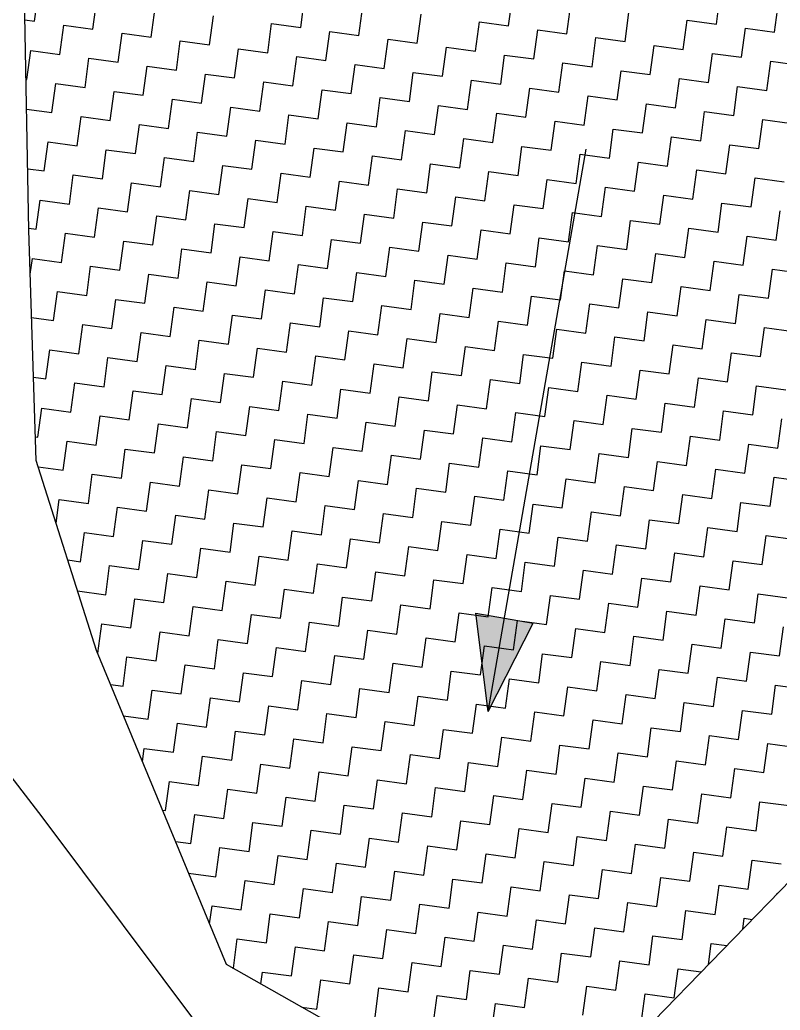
# Model space of a CAD drawing. Header units: metres. Extents: x 291974 to 293244, y 2020596 to 2023640.
# Drawn here: x 292265.2 to 292329.9, y 2021384.1 to 2021468.3 of the extents above; entities that cross this region are included whole.
import ezdxf

# ---------------------------------------------------------------- set-up
doc = ezdxf.new("R2010")
doc.units = ezdxf.units.M
doc.header["$MEASUREMENT"] = 0
doc.layers.add('POLY_HATCH', color=12, linetype='Continuous')
doc.layers.add('POLY_PARCEL', color=6, linetype='Continuous')

msp = doc.modelspace()

# ---------------------------------------------------------------- hatches: boundary and pattern name
h = msp.add_hatch(color=256)
h.paths.add_polyline_path([(292306.413, 2021417.464), (292303.986, 2021417.887), (292305.029, 2021409.53)])
h.paths.add_polyline_path([(292305.029, 2021409.53), (292308.84, 2021417.04), (292306.413, 2021417.464)])

# ---------------------------------------------------------------- linework, layer by layer
for points in [[(292305.029, 2021409.53), (292313.367, 2021457.328)], [(292303.986, 2021417.887), (292308.84, 2021417.04)], [(292305.029, 2021409.53), (292303.986, 2021417.887)], [(292305.029, 2021409.53), (292308.84, 2021417.04)]]:
    msp.add_lwpolyline(points)
at = {"layer": 'POLY_HATCH'}
for p, q in [((292265.955, 2021450.457), (292265.557, 2021471.646)), ((292266.568, 2021430.864), (292265.955, 2021450.457)), ((292271.713, 2021414.725), (292266.568, 2021430.864)), ((292282.757, 2021388.036), (292271.713, 2021414.725)), ((292337.541, 2021402.207), (292309.211, 2021373.09)), ((292309.211, 2021373.09), (292282.757, 2021388.036))]:
    msp.add_line(p, q, dxfattribs=at)
at = {"layer": 'POLY_HATCH', "linetype": 'Continuous'}
for p, q in [((292266.448, 2021468.201), (292266.782, 2021470.678)), ((292271.403, 2021467.533), (292271.737, 2021470.011)), ((292289.08, 2021467.673), (292289.414, 2021470.151)), ((292306.757, 2021467.813), (292307.091, 2021470.291)), ((292324.434, 2021467.953), (292324.768, 2021470.431)), ((292329.389, 2021467.285), (292329.723, 2021469.763)), ((292276.358, 2021466.865), (292276.692, 2021469.343)), ((292294.035, 2021467.005), (292294.369, 2021469.483)), ((292311.712, 2021467.145), (292312.046, 2021469.623)), ((292316.667, 2021466.477), (292317.001, 2021468.955)), ((292265.62, 2021468.312), (292266.448, 2021468.201)), ((292281.313, 2021466.197), (292281.647, 2021468.675)), ((292286.268, 2021465.529), (292286.602, 2021468.007)), ((292286.602, 2021468.007), (292289.08, 2021467.673)), ((292298.99, 2021466.337), (292299.324, 2021468.815)), ((292303.945, 2021465.669), (292304.279, 2021468.147)), ((292304.279, 2021468.147), (292306.757, 2021467.813)), ((292321.622, 2021465.809), (292321.956, 2021468.287)), ((292321.956, 2021468.287), (292324.434, 2021467.953)), ((292268.591, 2021465.389), (292268.925, 2021467.867)), ((292268.925, 2021467.867), (292271.403, 2021467.533)), ((292273.547, 2021464.722), (292273.881, 2021467.199)), ((292273.881, 2021467.199), (292276.358, 2021466.865)), ((292291.223, 2021464.862), (292291.557, 2021467.339)), ((292291.557, 2021467.339), (292294.035, 2021467.005)), ((292308.9, 2021465.002), (292309.234, 2021467.479)), ((292309.234, 2021467.479), (292311.712, 2021467.145)), ((292326.577, 2021465.141), (292326.911, 2021467.619)), ((292326.911, 2021467.619), (292329.389, 2021467.285)), ((292278.502, 2021464.054), (292278.836, 2021466.531)), ((292278.836, 2021466.531), (292281.313, 2021466.197)), ((292296.179, 2021464.194), (292296.513, 2021466.671)), ((292296.513, 2021466.671), (292298.99, 2021466.337)), ((292313.856, 2021464.334), (292314.19, 2021466.811)), ((292314.19, 2021466.811), (292316.667, 2021466.477)), ((292265.78, 2021463.246), (292266.114, 2021465.723)), ((292266.114, 2021465.723), (292268.591, 2021465.389)), ((292283.457, 2021463.386), (292283.791, 2021465.863)), ((292283.791, 2021465.863), (292286.268, 2021465.529)), ((292301.134, 2021463.526), (292301.468, 2021466.003)), ((292301.468, 2021466.003), (292303.945, 2021465.669)), ((292318.811, 2021463.666), (292319.145, 2021466.143)), ((292319.145, 2021466.143), (292321.622, 2021465.809)), ((292323.766, 2021462.998), (292324.1, 2021465.475)), ((292324.1, 2021465.475), (292326.577, 2021465.141)), ((292270.735, 2021462.578), (292271.069, 2021465.055)), ((292271.069, 2021465.055), (292273.547, 2021464.722)), ((292288.412, 2021462.718), (292288.746, 2021465.195)), ((292288.746, 2021465.195), (292291.223, 2021464.862)), ((292306.089, 2021462.858), (292306.423, 2021465.335)), ((292306.423, 2021465.335), (292308.9, 2021465.002)), ((292311.044, 2021462.19), (292311.378, 2021464.668)), ((292311.378, 2021464.668), (292313.856, 2021464.334)), ((292328.721, 2021462.33), (292329.055, 2021464.808)), ((292329.055, 2021464.808), (292331.532, 2021464.474)), ((292275.69, 2021461.91), (292276.024, 2021464.388)), ((292276.024, 2021464.388), (292278.502, 2021464.054)), ((292293.367, 2021462.05), (292293.701, 2021464.528)), ((292293.701, 2021464.528), (292296.179, 2021464.194)), ((292298.322, 2021461.382), (292298.656, 2021463.86)), ((292298.656, 2021463.86), (292301.134, 2021463.526)), ((292315.999, 2021461.522), (292316.333, 2021464)), ((292316.333, 2021464), (292318.811, 2021463.666)), ((292265.715, 2021463.255), (292265.78, 2021463.246)), ((292280.645, 2021461.242), (292280.979, 2021463.72)), ((292280.979, 2021463.72), (292283.457, 2021463.386)), ((292285.6, 2021460.574), (292285.934, 2021463.052)), ((292285.934, 2021463.052), (292288.412, 2021462.718)), ((292303.277, 2021460.714), (292303.611, 2021463.192)), ((292303.611, 2021463.192), (292306.089, 2021462.858)), ((292320.954, 2021460.854), (292321.288, 2021463.332)), ((292321.288, 2021463.332), (292323.766, 2021462.998)), ((292267.924, 2021460.434), (292268.257, 2021462.912)), ((292268.257, 2021462.912), (292270.735, 2021462.578)), ((292272.879, 2021459.766), (292273.213, 2021462.244)), ((292273.213, 2021462.244), (292275.69, 2021461.91)), ((292290.556, 2021459.906), (292290.89, 2021462.384)), ((292290.89, 2021462.384), (292293.367, 2021462.05)), ((292308.233, 2021460.046), (292308.566, 2021462.524)), ((292308.566, 2021462.524), (292311.044, 2021462.19)), ((292325.909, 2021460.186), (292326.243, 2021462.664)), ((292326.243, 2021462.664), (292328.721, 2021462.33)), ((292277.834, 2021459.099), (292278.168, 2021461.576)), ((292278.168, 2021461.576), (292280.645, 2021461.242)), ((292295.511, 2021459.238), (292295.845, 2021461.716)), ((292295.845, 2021461.716), (292298.322, 2021461.382)), ((292313.188, 2021459.378), (292313.522, 2021461.856)), ((292313.522, 2021461.856), (292315.999, 2021461.522)), ((292265.762, 2021460.726), (292267.924, 2021460.434)), ((292282.789, 2021458.431), (292283.123, 2021460.908)), ((292283.123, 2021460.908), (292285.6, 2021460.574)), ((292300.466, 2021458.571), (292300.8, 2021461.048)), ((292300.8, 2021461.048), (292303.277, 2021460.714)), ((292318.143, 2021458.711), (292318.477, 2021461.188)), ((292318.477, 2021461.188), (292320.954, 2021460.854)), ((292323.098, 2021458.043), (292323.432, 2021460.52)), ((292323.432, 2021460.52), (292325.909, 2021460.186)), ((292270.067, 2021457.623), (292270.401, 2021460.1)), ((292270.401, 2021460.1), (292272.879, 2021459.766)), ((292287.744, 2021457.763), (292288.078, 2021460.24)), ((292288.078, 2021460.24), (292290.556, 2021459.906)), ((292292.699, 2021457.095), (292293.033, 2021459.572)), ((292293.033, 2021459.572), (292295.511, 2021459.238)), ((292305.421, 2021457.903), (292305.755, 2021460.38)), ((292305.755, 2021460.38), (292308.233, 2021460.046)), ((292310.376, 2021457.235), (292310.71, 2021459.712)), ((292310.71, 2021459.712), (292313.188, 2021459.378)), ((292328.053, 2021457.375), (292328.387, 2021459.852)), ((292328.387, 2021459.852), (292330.865, 2021459.518)), ((292275.022, 2021456.955), (292275.356, 2021459.432)), ((292275.356, 2021459.432), (292277.834, 2021459.099)), ((292279.977, 2021456.287), (292280.311, 2021458.765)), ((292280.311, 2021458.765), (292282.789, 2021458.431)), ((292297.654, 2021456.427), (292297.988, 2021458.905)), ((292297.988, 2021458.905), (292300.466, 2021458.571)), ((292315.331, 2021456.567), (292315.665, 2021459.045)), ((292315.665, 2021459.045), (292318.143, 2021458.711)), ((292267.256, 2021455.479), (292267.59, 2021457.957)), ((292267.59, 2021457.957), (292270.067, 2021457.623)), ((292284.933, 2021455.619), (292285.267, 2021458.097)), ((292285.267, 2021458.097), (292287.744, 2021457.763)), ((292302.61, 2021455.759), (292302.943, 2021458.237)), ((292302.943, 2021458.237), (292305.421, 2021457.903)), ((292320.286, 2021455.899), (292320.62, 2021458.377)), ((292320.62, 2021458.377), (292323.098, 2021458.043)), ((292272.211, 2021454.811), (292272.545, 2021457.289)), ((292272.545, 2021457.289), (292275.022, 2021456.955)), ((292289.888, 2021454.951), (292290.222, 2021457.429)), ((292290.222, 2021457.429), (292292.699, 2021457.095)), ((292307.565, 2021455.091), (292307.899, 2021457.569)), ((292307.899, 2021457.569), (292310.376, 2021457.235)), ((292325.242, 2021455.231), (292325.576, 2021457.709)), ((292325.576, 2021457.709), (292328.053, 2021457.375)), ((292277.166, 2021454.143), (292277.5, 2021456.621)), ((292277.5, 2021456.621), (292279.977, 2021456.287)), ((292294.843, 2021454.283), (292295.177, 2021456.761)), ((292295.177, 2021456.761), (292297.654, 2021456.427)), ((292312.52, 2021454.423), (292312.854, 2021456.901)), ((292312.854, 2021456.901), (292315.331, 2021456.567)), ((292317.475, 2021453.755), (292317.809, 2021456.233)), ((292317.809, 2021456.233), (292320.286, 2021455.899)), ((292265.857, 2021455.668), (292267.256, 2021455.479)), ((292282.121, 2021453.475), (292282.455, 2021455.953)), ((292282.455, 2021455.953), (292284.933, 2021455.619)), ((292299.798, 2021453.615), (292300.132, 2021456.093)), ((292300.132, 2021456.093), (292302.61, 2021455.759)), ((292304.753, 2021452.948), (292305.087, 2021455.425)), ((292305.087, 2021455.425), (292307.565, 2021455.091)), ((292322.43, 2021453.088), (292322.764, 2021455.565)), ((292322.764, 2021455.565), (292325.242, 2021455.231)), ((292269.399, 2021452.668), (292269.733, 2021455.145)), ((292269.733, 2021455.145), (292272.211, 2021454.811)), ((292287.076, 2021452.808), (292287.41, 2021455.285)), ((292287.41, 2021455.285), (292289.888, 2021454.951)), ((292292.031, 2021452.14), (292292.365, 2021454.617)), ((292292.365, 2021454.617), (292294.843, 2021454.283)), ((292309.708, 2021452.28), (292310.042, 2021454.757)), ((292310.042, 2021454.757), (292312.52, 2021454.423)), ((292327.385, 2021452.42), (292327.719, 2021454.897)), ((292327.719, 2021454.897), (292330.197, 2021454.563)), ((292274.354, 2021452), (292274.688, 2021454.477)), ((292274.688, 2021454.477), (292277.166, 2021454.143)), ((292279.31, 2021451.332), (292279.644, 2021453.809)), ((292279.644, 2021453.809), (292282.121, 2021453.475)), ((292296.987, 2021451.472), (292297.32, 2021453.949)), ((292297.32, 2021453.949), (292299.798, 2021453.615)), ((292314.663, 2021451.612), (292314.997, 2021454.089)), ((292314.997, 2021454.089), (292317.475, 2021453.755)), ((292266.588, 2021450.524), (292266.922, 2021453.002)), ((292266.922, 2021453.002), (292269.399, 2021452.668)), ((292284.265, 2021450.664), (292284.599, 2021453.142)), ((292284.599, 2021453.142), (292287.076, 2021452.808)), ((292301.942, 2021450.804), (292302.276, 2021453.282)), ((292302.276, 2021453.282), (292304.753, 2021452.948)), ((292319.619, 2021450.944), (292319.953, 2021453.422)), ((292319.953, 2021453.422), (292322.43, 2021453.088)), ((292271.543, 2021449.856), (292271.877, 2021452.334)), ((292271.877, 2021452.334), (292274.354, 2021452)), ((292289.22, 2021449.996), (292289.554, 2021452.474)), ((292289.554, 2021452.474), (292292.031, 2021452.14)), ((292306.897, 2021450.136), (292307.231, 2021452.614)), ((292307.231, 2021452.614), (292309.708, 2021452.28)), ((292324.574, 2021450.276), (292324.908, 2021452.754)), ((292324.908, 2021452.754), (292327.385, 2021452.42)), ((292329.529, 2021449.608), (292329.863, 2021452.086)), ((292276.498, 2021449.188), (292276.832, 2021451.666)), ((292276.832, 2021451.666), (292279.31, 2021451.332)), ((292294.175, 2021449.328), (292294.509, 2021451.806)), ((292294.509, 2021451.806), (292296.987, 2021451.472)), ((292311.852, 2021449.468), (292312.186, 2021451.946)), ((292312.186, 2021451.946), (292314.663, 2021451.612)), ((292316.807, 2021448.8), (292317.141, 2021451.278)), ((292317.141, 2021451.278), (292319.619, 2021450.944)), ((292265.952, 2021450.61), (292266.588, 2021450.524)), ((292281.453, 2021448.52), (292281.787, 2021450.998)), ((292281.787, 2021450.998), (292284.265, 2021450.664)), ((292286.408, 2021447.852), (292286.742, 2021450.33)), ((292286.742, 2021450.33), (292289.22, 2021449.996)), ((292299.13, 2021448.66), (292299.464, 2021451.138)), ((292299.464, 2021451.138), (292301.942, 2021450.804)), ((292304.085, 2021447.992), (292304.419, 2021450.47)), ((292304.419, 2021450.47), (292306.897, 2021450.136)), ((292321.762, 2021448.132), (292322.096, 2021450.61)), ((292322.096, 2021450.61), (292324.574, 2021450.276)), ((292268.731, 2021447.712), (292269.065, 2021450.19)), ((292269.065, 2021450.19), (292271.543, 2021449.856)), ((292273.687, 2021447.045), (292274.02, 2021449.522)), ((292274.02, 2021449.522), (292276.498, 2021449.188)), ((292291.363, 2021447.185), (292291.697, 2021449.662)), ((292291.697, 2021449.662), (292294.175, 2021449.328)), ((292309.04, 2021447.325), (292309.374, 2021449.802)), ((292309.374, 2021449.802), (292311.852, 2021449.468)), ((292326.717, 2021447.465), (292327.051, 2021449.942)), ((292327.051, 2021449.942), (292329.529, 2021449.608)), ((292278.642, 2021446.377), (292278.976, 2021448.854)), ((292278.976, 2021448.854), (292281.453, 2021448.52)), ((292296.319, 2021446.517), (292296.653, 2021448.994)), ((292296.653, 2021448.994), (292299.13, 2021448.66)), ((292313.996, 2021446.657), (292314.329, 2021449.134)), ((292314.329, 2021449.134), (292316.807, 2021448.8)), ((292266.072, 2021446.701), (292266.254, 2021448.046)), ((292266.254, 2021448.046), (292268.731, 2021447.712)), ((292283.597, 2021445.709), (292283.931, 2021448.186)), ((292283.931, 2021448.186), (292286.408, 2021447.852)), ((292301.274, 2021445.849), (292301.608, 2021448.326)), ((292301.608, 2021448.326), (292304.085, 2021447.992)), ((292318.951, 2021445.989), (292319.285, 2021448.466)), ((292319.285, 2021448.466), (292321.762, 2021448.132)), ((292323.906, 2021445.321), (292324.24, 2021447.798)), ((292324.24, 2021447.798), (292326.717, 2021447.465)), ((292270.875, 2021444.901), (292271.209, 2021447.379)), ((292271.209, 2021447.379), (292273.687, 2021447.045)), ((292288.552, 2021445.041), (292288.886, 2021447.519)), ((292288.886, 2021447.519), (292291.363, 2021447.185)), ((292306.229, 2021445.181), (292306.563, 2021447.659)), ((292306.563, 2021447.659), (292309.04, 2021447.325)), ((292311.184, 2021444.513), (292311.518, 2021446.991)), ((292311.518, 2021446.991), (292313.996, 2021446.657)), ((292328.861, 2021444.653), (292329.195, 2021447.131)), ((292329.195, 2021447.131), (292331.672, 2021446.797)), ((292275.83, 2021444.233), (292276.164, 2021446.711)), ((292276.164, 2021446.711), (292278.642, 2021446.377)), ((292293.507, 2021444.373), (292293.841, 2021446.851)), ((292293.841, 2021446.851), (292296.319, 2021446.517)), ((292298.462, 2021443.705), (292298.796, 2021446.183)), ((292298.796, 2021446.183), (292301.274, 2021445.849)), ((292316.139, 2021443.845), (292316.473, 2021446.323)), ((292316.473, 2021446.323), (292318.951, 2021445.989)), ((292280.785, 2021443.565), (292281.119, 2021446.043)), ((292281.119, 2021446.043), (292283.597, 2021445.709)), ((292285.74, 2021442.897), (292286.074, 2021445.375)), ((292286.074, 2021445.375), (292288.552, 2021445.041)), ((292303.417, 2021443.037), (292303.751, 2021445.515)), ((292303.751, 2021445.515), (292306.229, 2021445.181)), ((292321.094, 2021443.177), (292321.428, 2021445.655)), ((292321.428, 2021445.655), (292323.906, 2021445.321)), ((292268.064, 2021442.757), (292268.397, 2021445.235)), ((292268.397, 2021445.235), (292270.875, 2021444.901)), ((292273.019, 2021442.089), (292273.353, 2021444.567)), ((292273.353, 2021444.567), (292275.83, 2021444.233)), ((292290.696, 2021442.229), (292291.03, 2021444.707)), ((292291.03, 2021444.707), (292293.507, 2021444.373)), ((292308.373, 2021442.369), (292308.706, 2021444.847)), ((292308.706, 2021444.847), (292311.184, 2021444.513)), ((292326.049, 2021442.509), (292326.383, 2021444.987)), ((292326.383, 2021444.987), (292328.861, 2021444.653)), ((292277.974, 2021441.422), (292278.308, 2021443.899)), ((292278.308, 2021443.899), (292280.785, 2021443.565)), ((292295.651, 2021441.562), (292295.985, 2021444.039)), ((292295.985, 2021444.039), (292298.462, 2021443.705)), ((292313.328, 2021441.702), (292313.662, 2021444.179)), ((292313.662, 2021444.179), (292316.139, 2021443.845)), ((292266.188, 2021443.01), (292268.064, 2021442.757)), ((292282.929, 2021440.754), (292283.263, 2021443.231)), ((292283.263, 2021443.231), (292285.74, 2021442.897)), ((292300.606, 2021440.894), (292300.94, 2021443.371)), ((292300.94, 2021443.371), (292303.417, 2021443.037)), ((292318.283, 2021441.034), (292318.617, 2021443.511)), ((292318.617, 2021443.511), (292321.094, 2021443.177)), ((292323.238, 2021440.366), (292323.572, 2021442.843)), ((292323.572, 2021442.843), (292326.049, 2021442.509)), ((292270.207, 2021439.946), (292270.541, 2021442.423)), ((292270.541, 2021442.423), (292273.019, 2021442.089)), ((292287.884, 2021440.086), (292288.218, 2021442.563)), ((292288.218, 2021442.563), (292290.696, 2021442.229)), ((292292.839, 2021439.418), (292293.173, 2021441.896)), ((292293.173, 2021441.896), (292295.651, 2021441.562)), ((292305.561, 2021440.226), (292305.895, 2021442.703)), ((292305.895, 2021442.703), (292308.373, 2021442.369)), ((292310.516, 2021439.558), (292310.85, 2021442.035)), ((292310.85, 2021442.035), (292313.328, 2021441.702)), ((292328.193, 2021439.698), (292328.527, 2021442.175)), ((292328.527, 2021442.175), (292331.005, 2021441.842)), ((292275.162, 2021439.278), (292275.496, 2021441.756)), ((292275.496, 2021441.756), (292277.974, 2021441.422)), ((292280.117, 2021438.61), (292280.451, 2021441.088)), ((292280.451, 2021441.088), (292282.929, 2021440.754)), ((292297.794, 2021438.75), (292298.128, 2021441.228)), ((292298.128, 2021441.228), (292300.606, 2021440.894)), ((292315.471, 2021438.89), (292315.805, 2021441.368)), ((292315.805, 2021441.368), (292318.283, 2021441.034)), ((292267.396, 2021437.802), (292267.73, 2021440.28)), ((292267.73, 2021440.28), (292270.207, 2021439.946)), ((292285.073, 2021437.942), (292285.407, 2021440.42)), ((292285.407, 2021440.42), (292287.884, 2021440.086)), ((292302.75, 2021438.082), (292303.083, 2021440.56)), ((292303.083, 2021440.56), (292305.561, 2021440.226)), ((292320.426, 2021438.222), (292320.76, 2021440.7)), ((292320.76, 2021440.7), (292323.238, 2021440.366)), ((292272.351, 2021437.134), (292272.685, 2021439.612)), ((292272.685, 2021439.612), (292275.162, 2021439.278)), ((292290.028, 2021437.274), (292290.362, 2021439.752)), ((292290.362, 2021439.752), (292292.839, 2021439.418)), ((292307.705, 2021437.414), (292308.039, 2021439.892)), ((292308.039, 2021439.892), (292310.516, 2021439.558)), ((292325.382, 2021437.554), (292325.716, 2021440.032)), ((292325.716, 2021440.032), (292328.193, 2021439.698)), ((292277.306, 2021436.466), (292277.64, 2021438.944)), ((292277.64, 2021438.944), (292280.117, 2021438.61)), ((292294.983, 2021436.606), (292295.317, 2021439.084)), ((292295.317, 2021439.084), (292297.794, 2021438.75)), ((292312.66, 2021436.746), (292312.994, 2021439.224)), ((292312.994, 2021439.224), (292315.471, 2021438.89)), ((292317.615, 2021436.079), (292317.949, 2021438.556)), ((292317.949, 2021438.556), (292320.426, 2021438.222)), ((292266.346, 2021437.944), (292267.396, 2021437.802)), ((292282.261, 2021435.799), (292282.595, 2021438.276)), ((292282.595, 2021438.276), (292285.073, 2021437.942)), ((292299.938, 2021435.939), (292300.272, 2021438.416)), ((292300.272, 2021438.416), (292302.75, 2021438.082)), ((292304.893, 2021435.271), (292305.227, 2021437.748)), ((292305.227, 2021437.748), (292307.705, 2021437.414)), ((292322.57, 2021435.411), (292322.904, 2021437.888)), ((292322.904, 2021437.888), (292325.382, 2021437.554)), ((292269.539, 2021434.991), (292269.873, 2021437.468)), ((292269.873, 2021437.468), (292272.351, 2021437.134)), ((292287.216, 2021435.131), (292287.55, 2021437.608)), ((292287.55, 2021437.608), (292290.028, 2021437.274)), ((292292.171, 2021434.463), (292292.505, 2021436.94)), ((292292.505, 2021436.94), (292294.983, 2021436.606)), ((292309.848, 2021434.603), (292310.182, 2021437.08)), ((292310.182, 2021437.08), (292312.66, 2021436.746)), ((292327.525, 2021434.743), (292327.859, 2021437.22)), ((292327.859, 2021437.22), (292330.337, 2021436.886)), ((292274.494, 2021434.323), (292274.828, 2021436.8)), ((292274.828, 2021436.8), (292277.306, 2021436.466)), ((292279.45, 2021433.655), (292279.783, 2021436.133)), ((292279.783, 2021436.133), (292282.261, 2021435.799)), ((292297.126, 2021433.795), (292297.46, 2021436.272)), ((292297.46, 2021436.272), (292299.938, 2021435.939)), ((292314.803, 2021433.935), (292315.137, 2021436.412)), ((292315.137, 2021436.412), (292317.615, 2021436.079)), ((292266.728, 2021432.847), (292267.062, 2021435.325)), ((292267.062, 2021435.325), (292269.539, 2021434.991)), ((292284.405, 2021432.987), (292284.739, 2021435.465)), ((292284.739, 2021435.465), (292287.216, 2021435.131)), ((292302.082, 2021433.127), (292302.416, 2021435.605)), ((292302.416, 2021435.605), (292304.893, 2021435.271)), ((292319.759, 2021433.267), (292320.092, 2021435.745)), ((292320.092, 2021435.745), (292322.57, 2021435.411)), ((292271.683, 2021432.179), (292272.017, 2021434.657)), ((292272.017, 2021434.657), (292274.494, 2021434.323)), ((292289.36, 2021432.319), (292289.694, 2021434.797)), ((292289.694, 2021434.797), (292292.171, 2021434.463)), ((292307.037, 2021432.459), (292307.371, 2021434.937)), ((292307.371, 2021434.937), (292309.848, 2021434.603)), ((292324.714, 2021432.599), (292325.048, 2021435.077)), ((292325.048, 2021435.077), (292327.525, 2021434.743)), ((292329.669, 2021431.931), (292330.003, 2021434.409)), ((292276.638, 2021431.511), (292276.972, 2021433.989)), ((292276.972, 2021433.989), (292279.45, 2021433.655)), ((292294.315, 2021431.651), (292294.649, 2021434.129)), ((292294.649, 2021434.129), (292297.126, 2021433.795)), ((292311.992, 2021431.791), (292312.326, 2021434.269)), ((292312.326, 2021434.269), (292314.803, 2021433.935)), ((292316.947, 2021431.123), (292317.281, 2021433.601)), ((292317.281, 2021433.601), (292319.759, 2021433.267)), ((292266.505, 2021432.877), (292266.728, 2021432.847)), ((292281.593, 2021430.843), (292281.927, 2021433.321)), ((292281.927, 2021433.321), (292284.405, 2021432.987)), ((292286.548, 2021430.176), (292286.882, 2021432.653)), ((292286.882, 2021432.653), (292289.36, 2021432.319)), ((292299.27, 2021430.983), (292299.604, 2021433.461)), ((292299.604, 2021433.461), (292302.082, 2021433.127)), ((292304.225, 2021430.316), (292304.559, 2021432.793)), ((292304.559, 2021432.793), (292307.037, 2021432.459)), ((292321.902, 2021430.456), (292322.236, 2021432.933)), ((292322.236, 2021432.933), (292324.714, 2021432.599)), ((292268.871, 2021430.036), (292269.205, 2021432.513)), ((292269.205, 2021432.513), (292271.683, 2021432.179)), ((292273.827, 2021429.368), (292274.16, 2021431.845)), ((292274.16, 2021431.845), (292276.638, 2021431.511)), ((292291.503, 2021429.508), (292291.837, 2021431.985)), ((292291.837, 2021431.985), (292294.315, 2021431.651)), ((292309.18, 2021429.648), (292309.514, 2021432.125)), ((292309.514, 2021432.125), (292311.992, 2021431.791)), ((292326.857, 2021429.788), (292327.191, 2021432.265)), ((292327.191, 2021432.265), (292329.669, 2021431.931)), ((292278.782, 2021428.7), (292279.116, 2021431.177)), ((292279.116, 2021431.177), (292281.593, 2021430.843)), ((292296.459, 2021428.84), (292296.793, 2021431.317)), ((292296.793, 2021431.317), (292299.27, 2021430.983)), ((292314.136, 2021428.98), (292314.469, 2021431.457)), ((292314.469, 2021431.457), (292316.947, 2021431.123)), ((292266.74, 2021430.323), (292268.871, 2021430.036)), ((292283.737, 2021428.032), (292284.071, 2021430.509)), ((292284.071, 2021430.509), (292286.548, 2021430.176)), ((292301.414, 2021428.172), (292301.748, 2021430.649)), ((292301.748, 2021430.649), (292304.225, 2021430.316)), ((292319.091, 2021428.312), (292319.425, 2021430.789)), ((292319.425, 2021430.789), (292321.902, 2021430.456)), ((292324.046, 2021427.644), (292324.38, 2021430.122)), ((292324.38, 2021430.122), (292326.857, 2021429.788)), ((292271.015, 2021427.224), (292271.349, 2021429.702)), ((292271.349, 2021429.702), (292273.827, 2021429.368)), ((292288.692, 2021427.364), (292289.026, 2021429.842)), ((292289.026, 2021429.842), (292291.503, 2021429.508)), ((292306.369, 2021427.504), (292306.703, 2021429.982)), ((292306.703, 2021429.982), (292309.18, 2021429.648)), ((292311.324, 2021426.836), (292311.658, 2021429.314)), ((292311.658, 2021429.314), (292314.136, 2021428.98)), ((292329.001, 2021426.976), (292329.335, 2021429.454)), ((292329.335, 2021429.454), (292331.812, 2021429.12)), ((292275.97, 2021426.556), (292276.304, 2021429.034)), ((292276.304, 2021429.034), (292278.782, 2021428.7)), ((292293.647, 2021426.696), (292293.981, 2021429.174)), ((292293.981, 2021429.174), (292296.459, 2021428.84)), ((292298.602, 2021426.028), (292298.936, 2021428.506)), ((292298.936, 2021428.506), (292301.414, 2021428.172)), ((292316.279, 2021426.168), (292316.613, 2021428.646)), ((292316.613, 2021428.646), (292319.091, 2021428.312)), ((292280.925, 2021425.888), (292281.259, 2021428.366)), ((292281.259, 2021428.366), (292283.737, 2021428.032)), ((292285.88, 2021425.22), (292286.214, 2021427.698)), ((292286.214, 2021427.698), (292288.692, 2021427.364)), ((292303.557, 2021425.36), (292303.891, 2021427.838)), ((292303.891, 2021427.838), (292306.369, 2021427.504)), ((292321.234, 2021425.5), (292321.568, 2021427.978)), ((292321.568, 2021427.978), (292324.046, 2021427.644)), ((292268.265, 2021425.539), (292268.537, 2021427.558)), ((292268.537, 2021427.558), (292271.015, 2021427.224)), ((292273.159, 2021424.413), (292273.493, 2021426.89)), ((292273.493, 2021426.89), (292275.97, 2021426.556)), ((292290.836, 2021424.553), (292291.17, 2021427.03)), ((292291.17, 2021427.03), (292293.647, 2021426.696)), ((292308.513, 2021424.693), (292308.846, 2021427.17)), ((292308.846, 2021427.17), (292311.324, 2021426.836)), ((292326.189, 2021424.832), (292326.523, 2021427.31)), ((292326.523, 2021427.31), (292329.001, 2021426.976)), ((292278.114, 2021423.745), (292278.448, 2021426.222)), ((292278.448, 2021426.222), (292280.925, 2021425.888)), ((292295.791, 2021423.885), (292296.125, 2021426.362)), ((292296.125, 2021426.362), (292298.602, 2021426.028)), ((292313.468, 2021424.025), (292313.802, 2021426.502)), ((292313.802, 2021426.502), (292316.279, 2021426.168)), ((292283.069, 2021423.077), (292283.403, 2021425.554)), ((292283.403, 2021425.554), (292285.88, 2021425.22)), ((292300.746, 2021423.217), (292301.08, 2021425.694)), ((292301.08, 2021425.694), (292303.557, 2021425.36)), ((292318.423, 2021423.357), (292318.757, 2021425.834)), ((292318.757, 2021425.834), (292321.234, 2021425.5)), ((292323.378, 2021422.689), (292323.712, 2021425.166)), ((292323.712, 2021425.166), (292326.189, 2021424.832)), ((292270.347, 2021422.269), (292270.681, 2021424.746)), ((292270.681, 2021424.746), (292273.159, 2021424.413)), ((292288.024, 2021422.409), (292288.358, 2021424.886)), ((292288.358, 2021424.886), (292290.836, 2021424.553)), ((292292.979, 2021421.741), (292293.313, 2021424.219)), ((292293.313, 2021424.219), (292295.791, 2021423.885)), ((292305.701, 2021422.549), (292306.035, 2021425.026)), ((292306.035, 2021425.026), (292308.513, 2021424.693)), ((292310.656, 2021421.881), (292310.99, 2021424.359)), ((292310.99, 2021424.359), (292313.468, 2021424.025)), ((292328.333, 2021422.021), (292328.667, 2021424.499)), ((292328.667, 2021424.499), (292331.145, 2021424.165)), ((292275.302, 2021421.601), (292275.636, 2021424.079)), ((292275.636, 2021424.079), (292278.114, 2021423.745)), ((292280.257, 2021420.933), (292280.591, 2021423.411)), ((292280.591, 2021423.411), (292283.069, 2021423.077)), ((292297.934, 2021421.073), (292298.268, 2021423.551)), ((292298.268, 2021423.551), (292300.746, 2021423.217)), ((292315.611, 2021421.213), (292315.945, 2021423.691)), ((292315.945, 2021423.691), (292318.423, 2021423.357)), ((292285.213, 2021420.265), (292285.546, 2021422.743)), ((292285.546, 2021422.743), (292288.024, 2021422.409)), ((292302.889, 2021420.405), (292303.223, 2021422.883)), ((292303.223, 2021422.883), (292305.701, 2021422.549)), ((292320.566, 2021420.545), (292320.9, 2021423.023)), ((292320.9, 2021423.023), (292323.378, 2021422.689)), ((292269.261, 2021422.415), (292270.347, 2021422.269)), ((292272.491, 2021419.457), (292272.825, 2021421.935)), ((292272.825, 2021421.935), (292275.302, 2021421.601)), ((292290.168, 2021419.597), (292290.502, 2021422.075)), ((292290.502, 2021422.075), (292292.979, 2021421.741)), ((292307.845, 2021419.737), (292308.179, 2021422.215)), ((292308.179, 2021422.215), (292310.656, 2021421.881)), ((292325.522, 2021419.877), (292325.855, 2021422.355)), ((292325.855, 2021422.355), (292328.333, 2021422.021)), ((292277.446, 2021418.79), (292277.78, 2021421.267)), ((292277.78, 2021421.267), (292280.257, 2021420.933)), ((292295.123, 2021418.929), (292295.457, 2021421.407)), ((292295.457, 2021421.407), (292297.934, 2021421.073)), ((292312.8, 2021419.069), (292313.134, 2021421.547)), ((292313.134, 2021421.547), (292315.611, 2021421.213)), ((292317.755, 2021418.402), (292318.089, 2021420.879)), ((292318.089, 2021420.879), (292320.566, 2021420.545)), ((292282.401, 2021418.122), (292282.735, 2021420.599)), ((292282.735, 2021420.599), (292285.213, 2021420.265)), ((292300.078, 2021418.262), (292300.412, 2021420.739)), ((292300.412, 2021420.739), (292302.889, 2021420.405)), ((292305.033, 2021417.594), (292305.367, 2021420.071)), ((292305.367, 2021420.071), (292307.845, 2021419.737)), ((292322.71, 2021417.734), (292323.044, 2021420.211)), ((292323.044, 2021420.211), (292325.522, 2021419.877)), ((292270.102, 2021419.779), (292272.491, 2021419.457)), ((292287.356, 2021417.454), (292287.69, 2021419.931)), ((292287.69, 2021419.931), (292290.168, 2021419.597)), ((292292.311, 2021416.786), (292292.645, 2021419.263)), ((292292.645, 2021419.263), (292295.123, 2021418.929)), ((292309.988, 2021416.926), (292310.322, 2021419.403)), ((292310.322, 2021419.403), (292312.8, 2021419.069)), ((292327.665, 2021417.066), (292327.999, 2021419.543)), ((292327.999, 2021419.543), (292330.477, 2021419.209)), ((292274.634, 2021416.646), (292274.968, 2021419.123)), ((292274.968, 2021419.123), (292277.446, 2021418.79)), ((292279.59, 2021415.978), (292279.923, 2021418.456)), ((292279.923, 2021418.456), (292282.401, 2021418.122)), ((292297.266, 2021416.118), (292297.6, 2021418.596)), ((292297.6, 2021418.596), (292300.078, 2021418.262)), ((292314.943, 2021416.258), (292315.277, 2021418.736)), ((292315.277, 2021418.736), (292317.755, 2021418.402)), ((292284.545, 2021415.31), (292284.879, 2021417.788)), ((292284.879, 2021417.788), (292287.356, 2021417.454)), ((292302.222, 2021415.45), (292302.556, 2021417.928)), ((292302.556, 2021417.928), (292305.033, 2021417.594)), ((292319.899, 2021415.59), (292320.232, 2021418.068)), ((292320.232, 2021418.068), (292322.71, 2021417.734)), ((292271.823, 2021414.502), (292272.157, 2021416.98)), ((292272.157, 2021416.98), (292274.634, 2021416.646)), ((292289.5, 2021414.642), (292289.834, 2021417.12)), ((292289.834, 2021417.12), (292292.311, 2021416.786)), ((292307.177, 2021414.782), (292307.511, 2021417.26)), ((292307.511, 2021417.26), (292309.988, 2021416.926)), ((292324.854, 2021414.922), (292325.188, 2021417.4)), ((292325.188, 2021417.4), (292327.665, 2021417.066)), ((292329.809, 2021414.254), (292330.143, 2021416.732)), ((292276.778, 2021413.834), (292277.112, 2021416.312)), ((292277.112, 2021416.312), (292279.59, 2021415.978)), ((292294.455, 2021413.974), (292294.789, 2021416.452)), ((292294.789, 2021416.452), (292297.266, 2021416.118)), ((292299.41, 2021413.306), (292299.744, 2021415.784)), ((292299.744, 2021415.784), (292302.222, 2021415.45)), ((292312.132, 2021414.114), (292312.466, 2021416.592)), ((292312.466, 2021416.592), (292314.943, 2021416.258)), ((292317.087, 2021413.446), (292317.421, 2021415.924)), ((292317.421, 2021415.924), (292319.899, 2021415.59)), ((292281.733, 2021413.166), (292282.067, 2021415.644)), ((292282.067, 2021415.644), (292284.545, 2021415.31)), ((292286.688, 2021412.499), (292287.022, 2021414.976)), ((292287.022, 2021414.976), (292289.5, 2021414.642)), ((292304.365, 2021412.639), (292304.699, 2021415.116)), ((292304.699, 2021415.116), (292307.177, 2021414.782)), ((292322.042, 2021412.779), (292322.376, 2021415.256)), ((292322.376, 2021415.256), (292324.854, 2021414.922)), ((292271.804, 2021414.505), (292271.823, 2021414.502)), ((292273.967, 2021411.691), (292274.3, 2021414.168)), ((292274.3, 2021414.168), (292276.778, 2021413.834)), ((292291.643, 2021411.831), (292291.977, 2021414.308)), ((292291.977, 2021414.308), (292294.455, 2021413.974)), ((292309.32, 2021411.971), (292309.654, 2021414.448)), ((292309.654, 2021414.448), (292312.132, 2021414.114)), ((292326.997, 2021412.111), (292327.331, 2021414.588)), ((292327.331, 2021414.588), (292329.809, 2021414.254)), ((292278.922, 2021411.023), (292279.256, 2021413.5)), ((292279.256, 2021413.5), (292281.733, 2021413.166)), ((292296.599, 2021411.163), (292296.933, 2021413.64)), ((292296.933, 2021413.64), (292299.41, 2021413.306)), ((292314.276, 2021411.303), (292314.609, 2021413.78)), ((292314.609, 2021413.78), (292317.087, 2021413.446)), ((292283.877, 2021410.355), (292284.211, 2021412.833)), ((292284.211, 2021412.833), (292286.688, 2021412.499)), ((292301.554, 2021410.495), (292301.888, 2021412.973)), ((292301.888, 2021412.973), (292304.365, 2021412.639)), ((292319.231, 2021410.635), (292319.565, 2021413.113)), ((292319.565, 2021413.113), (292322.042, 2021412.779)), ((292324.186, 2021409.967), (292324.52, 2021412.445)), ((292324.52, 2021412.445), (292326.997, 2021412.111)), ((292272.91, 2021411.833), (292273.967, 2021411.691)), ((292288.832, 2021409.687), (292289.166, 2021412.165)), ((292289.166, 2021412.165), (292291.643, 2021411.831)), ((292306.509, 2021409.827), (292306.843, 2021412.305)), ((292306.843, 2021412.305), (292309.32, 2021411.971)), ((292311.464, 2021409.159), (292311.798, 2021411.637)), ((292311.798, 2021411.637), (292314.276, 2021411.303)), ((292329.141, 2021409.299), (292329.475, 2021411.777)), ((292329.475, 2021411.777), (292331.952, 2021411.443)), ((292276.11, 2021408.879), (292276.444, 2021411.357)), ((292276.444, 2021411.357), (292278.922, 2021411.023)), ((292293.787, 2021409.019), (292294.121, 2021411.497)), ((292294.121, 2021411.497), (292296.599, 2021411.163)), ((292298.742, 2021408.351), (292299.076, 2021410.829)), ((292299.076, 2021410.829), (292301.554, 2021410.495)), ((292316.419, 2021408.491), (292316.753, 2021410.969)), ((292316.753, 2021410.969), (292319.231, 2021410.635)), ((292281.065, 2021408.211), (292281.399, 2021410.689)), ((292281.399, 2021410.689), (292283.877, 2021410.355)), ((292286.02, 2021407.543), (292286.354, 2021410.021)), ((292286.354, 2021410.021), (292288.832, 2021409.687)), ((292303.697, 2021407.683), (292304.031, 2021410.161)), ((292304.031, 2021410.161), (292306.509, 2021409.827)), ((292321.374, 2021407.823), (292321.708, 2021410.301)), ((292321.708, 2021410.301), (292324.186, 2021409.967)), ((292274.015, 2021409.162), (292276.11, 2021408.879)), ((292290.976, 2021406.876), (292291.31, 2021409.353)), ((292291.31, 2021409.353), (292293.787, 2021409.019)), ((292308.652, 2021407.016), (292308.986, 2021409.493)), ((292308.986, 2021409.493), (292311.464, 2021409.159)), ((292326.329, 2021407.156), (292326.663, 2021409.633)), ((292326.663, 2021409.633), (292329.141, 2021409.299)), ((292278.254, 2021406.068), (292278.588, 2021408.545)), ((292278.588, 2021408.545), (292281.065, 2021408.211)), ((292295.931, 2021406.208), (292296.265, 2021408.685)), ((292296.265, 2021408.685), (292298.742, 2021408.351)), ((292313.608, 2021406.348), (292313.942, 2021408.825)), ((292313.942, 2021408.825), (292316.419, 2021408.491)), ((292283.209, 2021405.4), (292283.543, 2021407.877)), ((292283.543, 2021407.877), (292286.02, 2021407.543)), ((292300.886, 2021405.54), (292301.22, 2021408.017)), ((292301.22, 2021408.017), (292303.697, 2021407.683)), ((292318.563, 2021405.68), (292318.897, 2021408.157)), ((292318.897, 2021408.157), (292321.374, 2021407.823)), ((292323.518, 2021405.012), (292323.852, 2021407.489)), ((292323.852, 2021407.489), (292326.329, 2021407.156)), ((292288.164, 2021404.732), (292288.498, 2021407.21)), ((292288.498, 2021407.21), (292290.976, 2021406.876)), ((292293.119, 2021404.064), (292293.453, 2021406.542)), ((292293.453, 2021406.542), (292295.931, 2021406.208)), ((292305.841, 2021404.872), (292306.175, 2021407.35)), ((292306.175, 2021407.35), (292308.652, 2021407.016)), ((292310.796, 2021404.204), (292311.13, 2021406.682)), ((292311.13, 2021406.682), (292313.608, 2021406.348)), ((292328.473, 2021404.344), (292328.807, 2021406.822)), ((292328.807, 2021406.822), (292331.285, 2021406.488)), ((292275.624, 2021405.273), (292275.776, 2021406.402)), ((292275.776, 2021406.402), (292278.254, 2021406.068)), ((292280.397, 2021403.256), (292280.731, 2021405.734)), ((292280.731, 2021405.734), (292283.209, 2021405.4)), ((292298.074, 2021403.396), (292298.408, 2021405.874)), ((292298.408, 2021405.874), (292300.886, 2021405.54)), ((292315.751, 2021403.536), (292316.085, 2021406.014)), ((292316.085, 2021406.014), (292318.563, 2021405.68)), ((292285.353, 2021402.588), (292285.686, 2021405.066)), ((292285.686, 2021405.066), (292288.164, 2021404.732)), ((292303.029, 2021402.728), (292303.363, 2021405.206)), ((292303.363, 2021405.206), (292305.841, 2021404.872)), ((292320.706, 2021402.868), (292321.04, 2021405.346)), ((292321.04, 2021405.346), (292323.518, 2021405.012)), ((292290.308, 2021401.92), (292290.642, 2021404.398)), ((292290.642, 2021404.398), (292293.119, 2021404.064)), ((292307.985, 2021402.06), (292308.319, 2021404.538)), ((292308.319, 2021404.538), (292310.796, 2021404.204)), ((292325.662, 2021402.2), (292325.995, 2021404.678)), ((292325.995, 2021404.678), (292328.473, 2021404.344)), ((292277.586, 2021401.113), (292277.92, 2021403.59)), ((292277.92, 2021403.59), (292280.397, 2021403.256)), ((292295.263, 2021401.253), (292295.597, 2021403.73)), ((292295.597, 2021403.73), (292298.074, 2021403.396)), ((292312.94, 2021401.393), (292313.274, 2021403.87)), ((292313.274, 2021403.87), (292315.751, 2021403.536)), ((292317.895, 2021400.725), (292318.229, 2021403.202)), ((292318.229, 2021403.202), (292320.706, 2021402.868)), ((292282.541, 2021400.445), (292282.875, 2021402.922)), ((292282.875, 2021402.922), (292285.353, 2021402.588)), ((292300.218, 2021400.585), (292300.552, 2021403.062)), ((292300.552, 2021403.062), (292303.029, 2021402.728)), ((292305.173, 2021399.917), (292305.507, 2021402.394)), ((292305.507, 2021402.394), (292307.985, 2021402.06)), ((292322.85, 2021400.057), (292323.184, 2021402.534)), ((292323.184, 2021402.534), (292325.662, 2021402.2)), ((292287.496, 2021399.777), (292287.83, 2021402.254)), ((292287.83, 2021402.254), (292290.308, 2021401.92)), ((292292.451, 2021399.109), (292292.785, 2021401.587)), ((292292.785, 2021401.587), (292295.263, 2021401.253)), ((292310.128, 2021399.249), (292310.462, 2021401.726)), ((292310.462, 2021401.726), (292312.94, 2021401.393)), ((292327.805, 2021399.389), (292328.139, 2021401.866)), ((292328.139, 2021401.866), (292330.617, 2021401.533)), ((292277.332, 2021401.147), (292277.586, 2021401.113)), ((292279.73, 2021398.301), (292280.063, 2021400.779)), ((292280.063, 2021400.779), (292282.541, 2021400.445)), ((292297.406, 2021398.441), (292297.74, 2021400.919)), ((292297.74, 2021400.919), (292300.218, 2021400.585)), ((292315.083, 2021398.581), (292315.417, 2021401.059)), ((292315.417, 2021401.059), (292317.895, 2021400.725)), ((292284.685, 2021397.633), (292285.019, 2021400.111)), ((292285.019, 2021400.111), (292287.496, 2021399.777)), ((292302.362, 2021397.773), (292302.696, 2021400.251)), ((292302.696, 2021400.251), (292305.173, 2021399.917)), ((292320.039, 2021397.913), (292320.372, 2021400.391)), ((292320.372, 2021400.391), (292322.85, 2021400.057)), ((292289.64, 2021396.965), (292289.974, 2021399.443)), ((292289.974, 2021399.443), (292292.451, 2021399.109)), ((292307.317, 2021397.105), (292307.651, 2021399.583)), ((292307.651, 2021399.583), (292310.128, 2021399.249)), ((292324.994, 2021397.245), (292325.328, 2021399.723)), ((292325.328, 2021399.723), (292327.805, 2021399.389)), ((292278.437, 2021398.475), (292279.73, 2021398.301)), ((292294.595, 2021396.297), (292294.929, 2021398.775)), ((292294.929, 2021398.775), (292297.406, 2021398.441)), ((292299.55, 2021395.63), (292299.884, 2021398.107)), ((292299.884, 2021398.107), (292302.362, 2021397.773)), ((292312.272, 2021396.437), (292312.606, 2021398.915)), ((292312.606, 2021398.915), (292315.083, 2021398.581)), ((292317.227, 2021395.77), (292317.561, 2021398.247)), ((292317.561, 2021398.247), (292320.039, 2021397.913)), ((292281.873, 2021395.49), (292282.207, 2021397.967)), ((292282.207, 2021397.967), (292284.685, 2021397.633)), ((292286.828, 2021394.822), (292287.162, 2021397.299)), ((292287.162, 2021397.299), (292289.64, 2021396.965)), ((292304.505, 2021394.962), (292304.839, 2021397.439)), ((292304.839, 2021397.439), (292307.317, 2021397.105)), ((292322.182, 2021395.102), (292322.516, 2021397.579)), ((292322.516, 2021397.579), (292324.994, 2021397.245)), ((292291.783, 2021394.154), (292292.117, 2021396.631)), ((292292.117, 2021396.631), (292294.595, 2021396.297)), ((292309.46, 2021394.294), (292309.794, 2021396.771)), ((292309.794, 2021396.771), (292312.272, 2021396.437)), ((292327.137, 2021394.434), (292327.471, 2021396.911)), ((292327.471, 2021396.911), (292329.949, 2021396.577)), ((292279.543, 2021395.804), (292281.873, 2021395.49)), ((292296.739, 2021393.486), (292297.073, 2021395.963)), ((292297.073, 2021395.963), (292299.55, 2021395.63)), ((292314.415, 2021393.626), (292314.749, 2021396.103)), ((292314.749, 2021396.103), (292317.227, 2021395.77)), ((292284.017, 2021392.678), (292284.351, 2021395.156)), ((292284.351, 2021395.156), (292286.828, 2021394.822)), ((292301.694, 2021392.818), (292302.028, 2021395.296)), ((292302.028, 2021395.296), (292304.505, 2021394.962)), ((292319.371, 2021392.958), (292319.705, 2021395.436)), ((292319.705, 2021395.436), (292322.182, 2021395.102)), ((292324.326, 2021392.29), (292324.66, 2021394.768)), ((292324.66, 2021394.768), (292327.137, 2021394.434)), ((292288.972, 2021392.01), (292289.306, 2021394.488)), ((292289.306, 2021394.488), (292291.783, 2021394.154)), ((292306.649, 2021392.15), (292306.983, 2021394.628)), ((292306.983, 2021394.628), (292309.46, 2021394.294)), ((292311.604, 2021391.482), (292311.938, 2021393.96)), ((292311.938, 2021393.96), (292314.415, 2021393.626)), ((292329.609, 2021394.054), (292329.615, 2021394.1)), ((292329.615, 2021394.1), (292329.649, 2021394.095)), ((292293.927, 2021391.342), (292294.261, 2021393.82)), ((292294.261, 2021393.82), (292296.739, 2021393.486)), ((292298.882, 2021390.674), (292299.216, 2021393.152)), ((292299.216, 2021393.152), (292301.694, 2021392.818)), ((292316.559, 2021390.814), (292316.893, 2021393.292)), ((292316.893, 2021393.292), (292319.371, 2021392.958)), ((292281.332, 2021391.478), (292281.539, 2021393.012)), ((292281.539, 2021393.012), (292284.017, 2021392.678)), ((292286.16, 2021389.867), (292286.494, 2021392.344)), ((292286.494, 2021392.344), (292288.972, 2021392.01)), ((292303.837, 2021390.007), (292304.171, 2021392.484)), ((292304.171, 2021392.484), (292306.649, 2021392.15)), ((292321.514, 2021390.147), (292321.848, 2021392.624)), ((292321.848, 2021392.624), (292324.326, 2021392.29)), ((292291.116, 2021389.199), (292291.449, 2021391.676)), ((292291.449, 2021391.676), (292293.927, 2021391.342)), ((292308.792, 2021389.339), (292309.126, 2021391.816)), ((292309.126, 2021391.816), (292311.604, 2021391.482)), ((292326.68, 2021391.044), (292326.803, 2021391.956)), ((292326.803, 2021391.956), (292327.479, 2021391.865)), ((292296.071, 2021388.531), (292296.405, 2021391.008)), ((292296.405, 2021391.008), (292298.882, 2021390.674)), ((292313.748, 2021388.671), (292314.082, 2021391.148)), ((292314.082, 2021391.148), (292316.559, 2021390.814)), ((292283.349, 2021387.723), (292283.683, 2021390.2)), ((292283.683, 2021390.2), (292286.16, 2021389.867)), ((292301.026, 2021387.863), (292301.36, 2021390.34)), ((292301.36, 2021390.34), (292303.837, 2021390.007)), ((292318.703, 2021388.003), (292319.037, 2021390.48)), ((292319.037, 2021390.48), (292321.514, 2021390.147)), ((292323.752, 2021388.035), (292323.992, 2021389.813)), ((292323.992, 2021389.813), (292325.309, 2021389.635)), ((292288.304, 2021387.055), (292288.638, 2021389.533)), ((292288.638, 2021389.533), (292291.116, 2021389.199)), ((292293.259, 2021386.387), (292293.593, 2021388.865)), ((292293.593, 2021388.865), (292296.071, 2021388.531)), ((292305.981, 2021387.195), (292306.315, 2021389.673)), ((292306.315, 2021389.673), (292308.792, 2021389.339)), ((292310.936, 2021386.527), (292311.27, 2021389.005)), ((292311.27, 2021389.005), (292313.748, 2021388.671)), ((292298.214, 2021385.719), (292298.548, 2021388.197)), ((292298.548, 2021388.197), (292301.026, 2021387.863)), ((292315.891, 2021385.859), (292316.225, 2021388.337)), ((292316.225, 2021388.337), (292318.703, 2021388.003)), ((292283.3, 2021387.73), (292283.349, 2021387.723)), ((292285.69, 2021386.379), (292285.826, 2021387.389)), ((292285.826, 2021387.389), (292288.304, 2021387.055)), ((292303.169, 2021385.051), (292303.503, 2021387.529)), ((292303.503, 2021387.529), (292305.981, 2021387.195)), ((292320.846, 2021385.191), (292321.18, 2021387.669)), ((292321.18, 2021387.669), (292323.139, 2021387.405)), ((292290.448, 2021384.244), (292290.782, 2021386.721)), ((292290.782, 2021386.721), (292293.259, 2021386.387)), ((292308.125, 2021384.384), (292308.459, 2021386.861)), ((292308.459, 2021386.861), (292310.936, 2021386.527)), ((292295.403, 2021383.576), (292295.737, 2021386.053)), ((292295.737, 2021386.053), (292298.214, 2021385.719)), ((292313.08, 2021383.716), (292313.414, 2021386.193)), ((292313.414, 2021386.193), (292315.891, 2021385.859)), ((292318.035, 2021383.048), (292318.369, 2021385.525)), ((292318.369, 2021385.525), (292320.846, 2021385.191)), ((292300.358, 2021382.908), (292300.692, 2021385.385)), ((292300.692, 2021385.385), (292303.169, 2021385.051)), ((292305.313, 2021382.24), (292305.647, 2021384.717)), ((292305.647, 2021384.717), (292308.125, 2021384.384)), ((292289.163, 2021384.417), (292290.448, 2021384.244))]:
    msp.add_line(p, q, dxfattribs=at)
at = {"layer": 'POLY_PARCEL'}
for p, q in [((292257.635, 2021412.807), (292267.05, 2021400.58)), ((292267.05, 2021400.58), (292303.182, 2021352.459))]:
    msp.add_line(p, q, dxfattribs=at)

doc.saveas('drawing.dxf')
